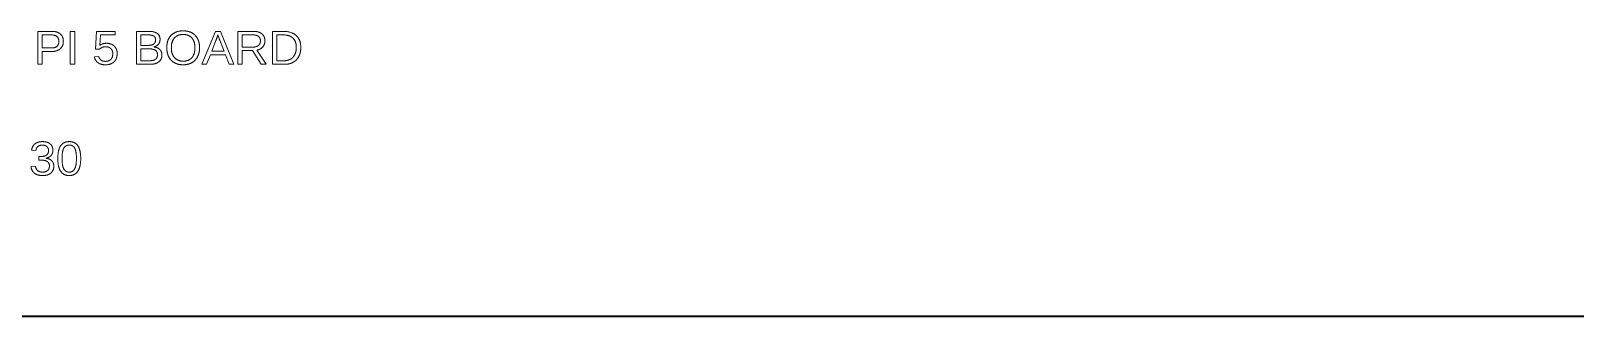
# Model space of a CAD drawing. Header units: millimetres. Extents: x 4 to 410, y 10 to 287.
# Drawn here: x 135.2 to 215.7, y 10 to 24.9 of the extents above; entities that cross this region are included whole.
import ezdxf

# ---------------------------------------------------------------- set-up
doc = ezdxf.new("R2010")
doc.units = ezdxf.units.MM
doc.layers.add('border', color=7, linetype='Continuous', lineweight=35)
doc.layers.add('dimensions', color=7, linetype='Continuous', lineweight=13)

msp = doc.modelspace()

# ---------------------------------------------------------------- linework, layer by layer
at = {"layer": 'border'}
msp.add_line((10, 10), (410, 10), dxfattribs=at)
at = {"layer": 'dimensions'}
for p, q in [((135.535, 24.859), (135.535, 23.139)), ((136.259, 24.859), (135.535, 24.859)), ((135.768, 24.673), (136.231, 24.673)), ((135.768, 23.994), (135.768, 24.673)), ((137.228, 24.859), (137.228, 23.139)), ((137.462, 24.859), (137.228, 24.859)), ((137.462, 23.139), (137.462, 24.859)), ((138.594, 24.859), (138.537, 23.934)), ((139.572, 24.859), (138.594, 24.859)), ((138.762, 24.127), (138.795, 24.673)), ((138.795, 24.673), (139.572, 24.673)), ((139.572, 24.673), (139.572, 24.859)), ((140.677, 24.859), (140.677, 23.139)), ((141.302, 24.859), (140.677, 24.859)), ((140.91, 24.673), (141.302, 24.673)), ((140.91, 24.128), (140.91, 24.673)), ((144.791, 24.859), (144.089, 23.139)), ((144.599, 23.824), (144.819, 24.389)), ((145.056, 24.859), (144.791, 24.859)), ((144.909, 24.649), (144.92, 24.684)), ((144.92, 24.684), (144.953, 24.582)), ((145.021, 24.392), (145.242, 23.824)), ((145.746, 23.139), (145.056, 24.859)), ((145.956, 24.859), (145.956, 23.139)), ((146.766, 24.859), (145.956, 24.859)), ((146.19, 24.673), (146.743, 24.673)), ((146.19, 24.038), (146.19, 24.673)), ((147.762, 24.859), (147.762, 23.139)), ((148.331, 24.859), (147.762, 24.859)), ((147.995, 24.673), (148.326, 24.673)), ((147.995, 23.326), (147.995, 24.673)), ((136.241, 23.994), (135.768, 23.994)), ((135.768, 23.81), (136.274, 23.81)), ((135.768, 23.139), (135.768, 23.81)), ((138.709, 23.55), (138.487, 23.524)), ((138.537, 23.934), (138.752, 23.934)), ((141.302, 24.128), (140.91, 24.128)), ((140.91, 23.946), (141.345, 23.946)), ((140.91, 23.326), (140.91, 23.946)), ((144.33, 23.139), (144.528, 23.642)), ((144.528, 23.642), (145.312, 23.642)), ((145.242, 23.824), (144.599, 23.824)), ((145.312, 23.642), (145.508, 23.139)), ((146.752, 24.038), (146.19, 24.038)), ((146.19, 23.854), (146.725, 23.854)), ((146.19, 23.139), (146.19, 23.854)), ((146.725, 23.854), (147.172, 23.139)), ((147.441, 23.139), (146.953, 23.88)), ((135.535, 23.139), (135.768, 23.139)), ((137.228, 23.139), (137.462, 23.139)), ((140.677, 23.139), (141.375, 23.139)), ((141.363, 23.326), (140.91, 23.326)), ((144.089, 23.139), (144.33, 23.139)), ((145.508, 23.139), (145.746, 23.139)), ((145.956, 23.139), (146.19, 23.139)), ((147.172, 23.139), (147.441, 23.139)), ((147.762, 23.139), (148.405, 23.139)), ((148.378, 23.326), (147.995, 23.326)), ((135.213, 18.657), (135.434, 18.64)), ((135.411, 17.822), (135.184, 17.801)), ((135.596, 18.33), (135.596, 18.139)), ((135.716, 18.33), (135.596, 18.33)), ((135.596, 18.139), (135.721, 18.139)), ((135.961, 18.237), (135.961, 18.242))]:
    msp.add_line(p, q, dxfattribs=at)
for points in [[(136.631, 24.339), (136.631, 24.673), (136.231, 24.673)], [(136.241, 23.994), (136.631, 23.994), (136.631, 24.339)], [(136.259, 24.859), (136.548, 24.859), (136.707, 24.724)], [(136.707, 24.724), (136.866, 24.588), (136.866, 24.342)], [(136.866, 24.342), (136.866, 24.098), (136.707, 23.954)], [(138.762, 24.127), (138.904, 24.237), (139.117, 24.237)], [(139.117, 24.237), (139.371, 24.237), (139.521, 24.088)], [(141.302, 24.859), (141.907, 24.859), (141.907, 24.442)], [(141.578, 24.613), (141.483, 24.673), (141.302, 24.673)], [(141.302, 24.128), (141.489, 24.128), (141.581, 24.198)], [(141.673, 24.414), (141.673, 24.553), (141.578, 24.613)], [(141.822, 24.186), (141.736, 24.082), (141.58, 24.046)], [(141.581, 24.198), (141.673, 24.269), (141.673, 24.414)], [(141.907, 24.442), (141.907, 24.289), (141.822, 24.186)], [(142.258, 24.007), (142.258, 24.42), (142.484, 24.652)], [(142.484, 24.652), (142.709, 24.885), (143.112, 24.885)], [(142.656, 24.514), (142.495, 24.333), (142.495, 24.007)], [(143.112, 24.695), (142.817, 24.695), (142.656, 24.514)], [(143.112, 24.885), (143.375, 24.885), (143.568, 24.781)], [(143.566, 24.511), (143.405, 24.695), (143.112, 24.695)], [(143.726, 24.007), (143.726, 24.328), (143.566, 24.511)], [(143.568, 24.781), (143.76, 24.676), (143.862, 24.477)], [(143.862, 24.477), (143.964, 24.278), (143.964, 24.007)], [(144.909, 24.649), (144.879, 24.548), (144.819, 24.389)], [(145.021, 24.392), (144.987, 24.476), (144.953, 24.582)], [(147.036, 24.594), (146.934, 24.673), (146.743, 24.673)], [(146.766, 24.859), (147.056, 24.859), (147.214, 24.729)], [(147.138, 24.365), (147.138, 24.515), (147.036, 24.594)], [(147.037, 24.124), (147.138, 24.21), (147.138, 24.365)], [(147.214, 24.729), (147.372, 24.599), (147.372, 24.367)], [(147.372, 24.367), (147.372, 24.176), (147.261, 24.045)], [(148.833, 24.505), (148.658, 24.673), (148.326, 24.673)], [(148.331, 24.859), (148.768, 24.859), (149.005, 24.64)], [(149.008, 24.017), (149.008, 24.337), (148.833, 24.505)], [(149.005, 24.64), (149.243, 24.421), (149.243, 24.017)], [(136.707, 23.954), (136.547, 23.81), (136.274, 23.81)], [(138.674, 23.22), (138.526, 23.325), (138.487, 23.524)], [(138.709, 23.55), (138.779, 23.294), (139.067, 23.294)], [(138.906, 24.029), (138.829, 24.001), (138.752, 23.934)], [(139.072, 24.057), (138.983, 24.057), (138.906, 24.029)], [(139.067, 23.294), (139.244, 23.294), (139.344, 23.401)], [(139.343, 23.957), (139.243, 24.057), (139.072, 24.057)], [(139.444, 23.695), (139.444, 23.857), (139.343, 23.957)], [(139.344, 23.401), (139.444, 23.508), (139.444, 23.695)], [(139.672, 23.7), (139.672, 23.427), (139.51, 23.271)], [(139.521, 24.088), (139.672, 23.939), (139.672, 23.7)], [(141.772, 23.642), (141.772, 23.946), (141.345, 23.946)], [(141.363, 23.326), (141.577, 23.326), (141.674, 23.406)], [(141.58, 24.046), (141.785, 24.022), (141.896, 23.909)], [(141.674, 23.406), (141.772, 23.485), (141.772, 23.642)], [(142.007, 23.624), (142.007, 23.395), (141.84, 23.267)], [(141.896, 23.909), (142.007, 23.796), (142.007, 23.624)], [(142.359, 23.533), (142.258, 23.736), (142.258, 24.007)], [(142.653, 23.222), (142.46, 23.33), (142.359, 23.533)], [(142.495, 24.007), (142.495, 23.684), (142.657, 23.494)], [(142.657, 23.494), (142.82, 23.304), (143.11, 23.304)], [(143.11, 23.304), (143.408, 23.304), (143.567, 23.488)], [(143.861, 23.535), (143.758, 23.332), (143.565, 23.224)], [(143.567, 23.488), (143.726, 23.672), (143.726, 24.007)], [(143.964, 24.007), (143.964, 23.738), (143.861, 23.535)], [(146.752, 24.038), (146.937, 24.038), (147.037, 24.124)], [(147.261, 24.045), (147.149, 23.915), (146.953, 23.88)], [(148.378, 23.326), (148.568, 23.326), (148.711, 23.409)], [(148.711, 23.409), (148.854, 23.492), (148.931, 23.648)], [(149.139, 23.551), (149.035, 23.352), (148.845, 23.246)], [(148.931, 23.648), (149.008, 23.805), (149.008, 24.017)], [(149.243, 24.017), (149.243, 23.751), (149.139, 23.551)], [(139.062, 23.115), (138.821, 23.115), (138.674, 23.22)], [(139.51, 23.271), (139.349, 23.115), (139.062, 23.115)], [(141.84, 23.267), (141.673, 23.139), (141.375, 23.139)], [(143.11, 23.115), (142.845, 23.115), (142.653, 23.222)], [(143.565, 23.224), (143.372, 23.115), (143.11, 23.115)], [(148.845, 23.246), (148.654, 23.139), (148.405, 23.139)], [(135.213, 18.657), (135.237, 18.868), (135.388, 18.986)], [(135.388, 18.986), (135.539, 19.105), (135.776, 19.105)], [(135.538, 18.85), (135.449, 18.775), (135.434, 18.64)], [(135.773, 18.924), (135.628, 18.924), (135.538, 18.85)], [(136.014, 18.844), (135.933, 18.924), (135.773, 18.924)], [(135.776, 19.105), (136.035, 19.105), (136.178, 18.984)], [(135.996, 18.408), (136.096, 18.487), (136.096, 18.626)], [(136.096, 18.626), (136.096, 18.764), (136.014, 18.844)], [(136.178, 18.984), (136.321, 18.864), (136.321, 18.649)], [(136.321, 18.649), (136.321, 18.485), (136.229, 18.381)], [(136.577, 18.22), (136.577, 18.663), (136.721, 18.884)], [(136.721, 18.884), (136.866, 19.105), (137.178, 19.105)], [(136.887, 18.762), (136.799, 18.597), (136.799, 18.22)], [(137.178, 18.927), (136.976, 18.927), (136.887, 18.762)], [(137.178, 19.105), (137.482, 19.105), (137.627, 18.881)], [(137.462, 18.759), (137.376, 18.927), (137.178, 18.927)], [(137.548, 18.22), (137.548, 18.592), (137.462, 18.759)], [(137.627, 18.881), (137.772, 18.658), (137.772, 18.22)], [(135.369, 17.453), (135.213, 17.57), (135.184, 17.801)], [(135.411, 17.822), (135.455, 17.517), (135.786, 17.517)], [(135.716, 18.33), (135.897, 18.33), (135.996, 18.408)], [(136.033, 18.06), (135.925, 18.139), (135.721, 18.139)], [(136.229, 18.381), (136.137, 18.278), (135.961, 18.242)], [(135.961, 18.237), (136.154, 18.216), (136.262, 18.107)], [(136.141, 17.841), (136.141, 17.982), (136.033, 18.06)], [(136.046, 17.598), (136.141, 17.68), (136.141, 17.841)], [(136.369, 17.834), (136.369, 17.596), (136.218, 17.465)], [(136.262, 18.107), (136.369, 17.999), (136.369, 17.834)], [(136.725, 17.561), (136.577, 17.786), (136.577, 18.22)], [(136.799, 18.22), (136.799, 17.854), (136.888, 17.684)], [(137.458, 17.688), (137.548, 17.861), (137.548, 18.22)], [(137.772, 18.22), (137.772, 17.789), (137.62, 17.562)], [(135.786, 17.335), (135.524, 17.335), (135.369, 17.453)], [(135.786, 17.517), (135.952, 17.517), (136.046, 17.598)], [(136.218, 17.465), (136.066, 17.335), (135.786, 17.335)], [(137.171, 17.335), (136.874, 17.335), (136.725, 17.561)], [(136.888, 17.684), (136.978, 17.514), (137.173, 17.514)], [(137.62, 17.562), (137.468, 17.335), (137.171, 17.335)], [(137.173, 17.514), (137.368, 17.514), (137.458, 17.688)]]:
    msp.add_open_spline(points, degree=2, dxfattribs=at)

doc.saveas('drawing.dxf')
